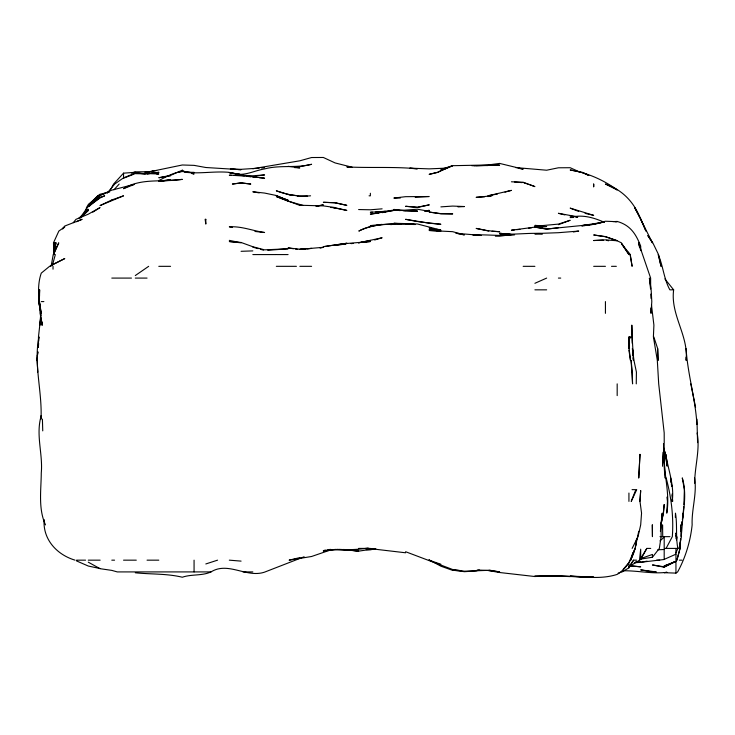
<?xml version="1.0" encoding="UTF-8"?>
<svg xmlns="http://www.w3.org/2000/svg" width="735" height="735" viewBox="0 0 735 735"><rect width="100%" height="100%" fill="white"/><g stroke="black" fill="none" stroke-linecap="round" stroke-linejoin="round"><path stroke-width="1.1" d="M696.927 424.462C695.466 398.967 687.666 374.198 686.067 348.601M53.958 242.826L53.848 254.576L55.961 242.826L53.958 242.826L53.82 254.576L53.48 242.826L58.846 231.066L64.781 226.885L62.631 228.98M676.044 538.792L675.943 535.714M662.483 529.172L662.538 524.9L662.74 536.651M636.253 383.863L636.418 372.112L633.947 360.352L632.44 348.601L632.973 355.014L632.44 348.601M39.525 296.251L39.635 289.838L39.038 301.589L41.27 313.34L39.607 302.655L40.094 308.002M628.783 347.499L629.068 336.85L632.146 336.85L633.524 360.352L633.23 357.155M628.792 347.591L629.068 336.85M675.336 517.422L675.474 513.149C677.477 524.873 675.493 536.725 677.89 548.411L675.943 552.775M628.802 345.56L628.93 341.509L628.93 348.601M663.034 452.245L662.557 466.137L664.22 442.626L664.192 432.887L658.698 383.863L657.311 360.352L653.397 336.85L653.902 325.1L651.458 304.795M681.483 530.247L681.226 536.651L683.743 506.737M38.615 343.263L38.376 347.536L38.477 336.85L40.756 316.546M38.734 341.123L38.964 336.85C33.461 364.294 42.373 391.553 41.004 419.125L41.27 415.569C35.5 434.725 43.043 453.771 41.27 473.064C41.142 490.318 38.101 508.602 45.506 524.9M40.701 313.34L40.002 325.1L40.811 317.621M676.54 539.857L676.76 536.651L676.577 538.773M683.899 504.596L684.386 489.639L682.282 477.888C686.361 491.522 684.414 505.753 682.411 519.562L683.265 513.149M639.854 501.399L640.69 490.557L639.992 501.399L641.554 513.149L640.69 524.845L638.044 536.651L632.137 548.411M660.407 531.313L662.198 513.149L661.022 524.9L661.114 536.651L659.35 548.411L652.441 557.249L640.69 559.114M86.188 210.77L86.464 207.564L88.283 204.725L97.746 196.557M639.478 560.162L640.69 549.183L640.69 559.436L628.93 566.777L633.579 560.162L636.538 560.162M679.903 543.064L679.25 548.411L681.373 536.651L680.601 524.9L680.647 531.313M636.648 538.792C635.747 552.49 629.169 567.071 617.179 574.393C601.928 579.373 585.832 576.966 570.167 576.111L593.678 577.085L544.525 575.872M37.779 372.112L37.053 358.221M37.329 356.08L37.898 351.808L36.75 360.352M694.667 483.235C694.694 466.504 700.225 449.765 697.147 433.016M635.426 546.27L636.593 538.792M51.294 265.243L53.242 254.576L58.754 242.826L53.609 254.576L55.961 242.826M638.733 531.313L635.334 547.336M664.192 454.993L663.494 443.756M86.05 210.77L86.813 207.564M677.008 560.162L680.086 548.411L680.573 538.792L680.04 548.411L676.76 560.162M52.369 265.335L55.346 254.576M632.872 552.683L630.722 560.162L635.095 548.411L628.93 562.615L623.17 569.377M636.721 489.639L631.209 501.399L635.858 489.639L632.072 489.639M666.085 548.411L672.323 536.651C673.765 516.87 671.312 496.989 666.112 477.888M111.793 187.407L113.585 184.053L123.544 173.157L135.295 172.302L133.164 173.056M640.69 559.436L646.828 548.411L650.723 548.411M110.158 190.209L111.251 188.344M641.242 557.69L646.828 548.411M618.163 573.153L622.104 571.913L628.93 567.843L633.579 560.162M80.547 217.505L87.244 207.564L100.033 195.813L89.854 205.791M107.163 193.231L114.678 184.053L123.544 177.842L135.295 173.138L158.806 173.984L156.665 173.965M50.651 266.327L53.021 263.36M73.279 222.677L75.999 219.315L88.283 214.179L100.033 207.564L92.803 212.167M89.642 205.782L97.792 195.813L100.033 194.242L109.653 191.982M88.963 206.498L97.792 195.813L88.283 204.936L97.746 196.567M62.631 228.548L64.781 226.022L82.118 219.315L76.532 221.704M81.567 216.797L83.055 215.125M86.794 210.927L88.283 209.254L78.581 218.543M113.998 189.777L119.162 184.053M53.021 264.361L51.689 265.675L53.021 264.38L64.781 258.564L49.567 266.327L41.27 273.126C37.145 284.822 38.532 297.997 40.03 310.133M80.611 217.845L88.283 210.476L80.188 217.845M659.993 540.886L664.192 537.147L664.192 558.83M148.672 266.327L135.295 275.551M622.527 570.792C637.355 570.452 652.257 574.173 667.031 572.289L664.192 572.675L675.943 573.116L677.652 571.913C685.544 557.534 690.431 541.199 692.14 524.9C691.488 509.107 697.193 493.635 694.575 477.888M628.93 338.679L632.146 336.85L631.815 325.1L632.229 343.263M664.192 567.199L664.192 565.978L675.943 561.274L664.192 566.795L652.441 564.967L664.192 567.199L675.943 561.274L675.943 573.116M158.806 180.562C169.5 175.16 182.096 167.442 194.068 174.03L191.954 173.598M135.295 572.786C150.978 574.403 166.845 573.475 182.308 577.223C191.642 573.989 202.033 576.047 211.009 571.913C228.19 561.182 246.565 578.243 264.582 572.133L304.115 556.781M534.905 283.297L546.656 278.087M664.192 559.381L675.943 554.181M300.909 166.459L311.594 164.291C296.196 168.343 280.053 164.741 264.582 168.921C255.339 170.382 246.308 175.408 236.799 174.167L241.08 174.664L228.658 172.302C214.28 171.08 200.085 173.938 185.615 172.302L182.308 170.189L170.557 175.371L158.806 177.741L170.557 175.83M131.39 173.129L135.295 171.834L149.187 171.733L144.942 172.302L156.665 170.538M134.321 184.448L123.544 188.702C141.285 177.604 162.683 182.565 182.308 179.368L158.806 181.196L170.557 179.698L160.937 181.15M134.229 174.066L123.544 178.219L123.544 173.157M664.192 565.978L675.943 561.503M558.416 224.689L570.167 220.289L558.416 224.101L534.905 226.306L538.112 226.205M640.69 558.618L652.441 554.429L652.441 557.249M331.898 549.504L311.594 556.487L289.112 560.162L299.843 557.608M104.315 193.911L100.033 195.299L111.793 190.144L134.229 184.356M205.818 563.956L217.569 560.162M330.3 549.311L323.345 551.425L330.833 549.504M374.639 239.987L382.117 237.754L358.606 242.853M297.703 167.295L299.843 166.67M479.349 570.002L476.142 570.92L464.391 571.692L452.631 570.158L461.185 570.608L452.631 570.369L440.881 566.18L430.848 560.704M178.283 172.302L182.308 171.163L185.615 172.302M504.991 192.12L511.404 190.365L487.893 195.813L497.512 193.994M587.265 225.277L593.678 224.34L605.429 221.235L617.179 221.676L615.039 221.713M320.148 248.145L323.345 247.3L299.843 249.358L305.181 248.926M375.805 548.65L370.366 549.835L366.085 549.578M316.941 206.25L323.345 204.881L315.866 206.14M514.61 229.88L511.404 230.211L534.905 227.115L546.656 229.026L593.678 224.34L601.157 222.778M358.606 242.826L370.366 240.409M382.117 212.663L393.868 210.394L370.366 214.124L378.911 213.067M487.893 196.576L490.897 195.997M401.347 223.771L393.868 223.284L405.619 223.587C389.798 224.634 373.279 223.164 358.809 231.066C376.256 222.475 396.367 223.523 415.238 224.497L405.619 223.863L417.379 223.964L440.881 230.11L436.608 229.311M325.486 550.193L323.345 550.588C338.284 549.118 353.315 550.653 368.189 547.988M635.343 562.385L640.69 562.303L647.094 561.136M153.459 171.181L147.046 172.302L182.308 164.989L194.068 165.366L205.818 167.506L241.08 169.693L237.874 169.519M374.345 548.751L370.366 549.431L375.346 548.696L358.606 551.149L348.996 550.175M446.228 168.453L440.881 169.353L452.631 165.687L487.893 164.998L499.644 163.418L523.155 169.124L518.882 168.37M604.363 222.071L581.918 225.59L589.396 224.735M573.374 231.966L578.721 231.066L558.416 232.701L534.905 233.565L542.384 233.647M327.626 550.616L335.105 549.413L346.856 549.707L339.377 549.403M528.493 228.227L531.699 227.749M581.918 226.058L585.124 225.59M640.69 562.303L664.192 559.5M252.831 168.756C268.532 166.046 284.133 163.455 299.843 160.8L311.594 157.529L323.345 157.474L335.105 162.931L352.194 167.24M256.037 176.06L264.582 174.93L252.831 175.794L241.08 175.169L248.559 176.005M363.954 242.118L366.085 241.833M491.899 195.813L476.142 197.347L484.687 196.787M446.228 168.14L429.13 168.866L409.891 168.159M558.416 227.74L546.656 229.1L534.905 227.115L546.656 226.527L534.905 227.271M591.537 224.487L593.678 224.249M363.954 242.238L370.366 241.521L346.856 243.496L335.105 245.279L341.509 244.626M382.117 224.368L370.366 225.608L373.564 225.516M351.128 243.634L353.269 243.414M343.649 244.406L345.79 244.185M516.742 229.669L519.948 229.348M415.238 211.34L417.379 211.156L405.619 210.679M382.117 208.832L370.366 209.787L358.606 209.548M307.322 248.752L311.594 248.412L299.843 249.211L288.092 247.906L293.43 248.761M259.244 168.122L241.08 169.316L230.395 169.059L235.733 169.399M261.375 167.947L264.582 167.699M471.87 165.715L499.644 165.109L474.001 165.724M307.359 196.061L297.822 196.41M635.343 562.569L640.69 562.156M415.238 197.32L429.13 196.521L405.619 196.677L393.868 198.064L400.281 198.037M440.881 206.875L452.631 206.076L464.391 206.535L457.978 206.893M634.277 562.734L640.69 562.349L635.343 562.119M267.788 250.286L288.092 248.779L264.582 249.845L252.831 246.73L241.08 242.467L229.32 241.539L241.08 242.826L229.32 240.363M474.001 235.016C487.617 234.318 501.086 236.385 514.61 234.851M657.779 549.798L664.192 549.495M151.327 171.632L153.459 171.54L151.327 171.623M372.498 212.195L370.366 212.296L385.324 211.285M375.704 212.057L379.977 211.873M612.907 221.602L617.179 221.437C630.437 225.232 635.931 233.996 640.69 246.124L640.727 250.35M603.288 240.17L593.678 240.538L605.429 239.876L617.179 240.777L621.387 242.826L628.93 254.576L621.479 243.726L630.244 254.576L632.109 266.327L630.115 254.576L627.332 251.453M399.215 210.587L417.379 209.209L429.13 211.331M241.08 251.306L252.831 250.892M403.487 210.734L417.379 211.156M573.374 217.477L570.167 217.56C581.835 214.078 593.724 217.578 604.446 222.365M310.574 195.813C298.934 196.796 287.238 194.959 276.332 190.815L290.904 195.271M534.905 234.006L542.384 233.941M476.142 165.595L487.893 165.55M582.065 172.302L588.836 175.454L581.918 172.302L570.167 169.987C587.127 172.716 603.297 179.781 617.179 189.952L605.429 184.053C621.883 189.511 634.25 202.171 640.185 218.341L634.617 207.564L640.69 218.561L645.964 231.066L640.69 219.315L652.441 242.826L647.801 235.595M369.071 195.813L370.366 195.813L370.366 193.259M252.831 254.576L275.846 254.576M276.332 254.576L288.092 254.576M158.806 266.327L170.557 266.327M276.332 266.327L296.416 266.327M299.843 266.327L311.594 266.327M523.155 266.327L534.905 266.336M593.678 266.327L605.429 266.327M611.511 266.327L616.334 266.327M111.793 278.087L131.482 278.087M135.295 278.087L147.046 278.087M558.416 278.087L560.731 278.087M534.905 289.838L546.656 289.838M686.095 357.155L686.104 360.352C688.768 335.711 670.265 314.828 673.646 289.838L669.861 289.838C663.797 278.776 663.191 266.033 658.22 254.576L661.022 266.327L658.523 254.576L652.809 242.826L648.049 235.788M41.27 301.589L43.87 301.589M652.221 524.9L652.441 536.651L652.441 524.937M659.993 536.651L664.192 536.651M664.458 536.651L669.962 536.651M358.606 548.411L370.366 548.411M664.725 548.411L677.89 548.411M76.532 560.162L85.572 560.162M88.283 560.162L100.153 560.162M111.793 560.162L114.559 560.162M123.544 560.162L136.287 560.162M147.046 560.162L158.806 560.162M405.619 551.719L452.631 569.506L464.391 571.205L487.893 570.36L499.644 571.913L493.24 570.773M656.585 560.162L659.69 560.162M679.351 560.162L682.043 560.162M211.009 571.913L117.26 571.913L111.793 570.388L100.033 568.679L88.283 562.174M242.982 571.913L252.831 571.913M185.284 172.312L194.068 172.339M299.843 205.249L323.345 205.883L335.105 207.564L330.833 207.509M495.372 236.174L499.644 236.22L511.404 234.584L499.644 233.261L511.404 234.511L506.057 234.199M135.295 173.653L144.914 173.837M534.905 575.845L558.416 575.891L581.918 576.865M542.384 233.583C528.116 232.609 513.894 235.044 499.644 233.831L503.925 234.079M350.062 550.147L358.606 550.442L337.236 549.422M511.404 181.793L523.155 182.216L534.905 186.607L528.979 184.421M231.461 175.307L229.32 175.224L241.08 175.426L264.582 178.192L259.244 177.668M233.601 175.389L244.277 176.042M543.459 225.792L534.905 225.415L541.318 226.012M477.208 569.983L487.893 570.47L499.644 572.519L534.905 576.534L546.656 575.882L570.167 576.562M405.619 210.679L393.868 210.091L382.117 211.689L385.324 211.992M294.496 167.589L299.843 167.874L288.092 166.33M407.76 224.175L414.173 224.524M492.055 231.268L499.644 231.736L487.893 230.698L476.142 228.41L488.803 231.066M409.891 168.315L417.379 168.811C394.006 166.505 370.339 168.177 346.856 166.9L348.996 167.157M347.921 550.12L358.606 550.919L348.996 550.138M514.61 182.041L522.089 182.62M229.32 560.162L241.08 561.117M630.005 565.867L640.69 566.832L630.005 565.711M570.167 216.127L577.646 216.834L558.416 213.306L564.829 214.886M252.831 177.043L257.103 177.457M481.48 235.439L455.838 233.261M404.553 210.559L393.868 209.447L400.281 210.495M254.962 231.461L264.582 232.499C252.766 230.882 241.521 226.012 229.32 226.849L232.526 227.4M370.366 548.65L405.619 552.784M246.418 176.29L250.69 176.786M575.514 216.862L577.646 217.119M515.676 167.589L546.656 170.217L558.416 167.791L570.167 167.718L580.328 172.302M288.092 194.435L297.84 195.813M418.445 221.731L440.881 224.285L429.13 223.192L405.619 219.315L417.379 221.575M295.571 249.11L297.703 249.45M343.658 549.495L345.79 549.853L343.732 549.422M303.05 205.396L288.092 201.169L276.332 196.548L299.843 205.414M457.978 233.776L464.391 234.897L452.631 231.672L429.13 230.478L440.881 231.066L429.13 229.559L440.375 231.066L429.13 227.832L439.484 231.066M259.244 192.901L252.831 191.771L264.582 193.066L276.332 195.501L288.092 200.664L276.332 195.813L288.092 200.196L280.614 197.899M488.959 570.011L491.099 570.397M100.033 568.541L88.283 566.033L76.532 560.915M606.494 240.317L608.635 240.777M585.124 213.389L593.678 215.346L570.167 208.124L578.711 211.423M428.937 560.162L440.881 564.232M524.119 182.969L527.987 184.053M252.831 247.162L258.169 248.669M260.309 249.266L263.516 250.166M75.053 560.162C56.871 554.741 42.639 539.343 44.137 519.562M429.13 559.675L429.846 560.162M664.872 278.923L673.646 289.838M663.503 447.587L665.616 454.386L667.058 466.137L665.469 454.386L663.503 447.652M653.783 336.85L657.678 348.601L658.009 360.352L657.678 348.601M639.625 246.721L638.559 242.826L650.631 278.087L650.65 288.772M695.586 407.365L690.808 383.863M640.69 250.617L639.018 242.826L639.45 247.098M41.785 322.031L42.308 325.1L40.076 313.34L39.497 302.655M670.66 480.029L671.018 482.16L670.733 478.954M671.377 484.301L671.735 486.432M667.453 465.062L665.754 454.386C668.253 470.014 674.509 485.32 672.194 501.399L672.148 499.258M628.93 350.246L630.483 360.352L628.93 347.14M664.192 454.386C663.512 474.038 670.228 493.424 666.764 513.149L667.463 501.399L666.967 497.117M670.623 477.888L671.827 486.432M40.48 313.34L40.792 315.6M40.581 313.34L40.857 315.591M41.27 318.999L41.959 325.1L41.27 318.962M650.539 288.772L649.4 278.087L651.146 289.838L651.798 301.589L651.026 313.34L650.833 308.002M633.239 358.221L633.423 360.352M672.185 494.986L672.617 501.399L672.185 493.92M664.192 466.137L664.706 474.681M664.192 456.049L664.89 477.888M650.824 294.11L650.999 298.382M696.936 419.125L697.598 442.626M42.409 419.125L42.749 430.875M675.943 548.411L675.943 554.438M675.943 555.118L675.943 560.162M628.93 493.038L628.93 501.399M628.93 563.846L628.93 567.843M617.179 383.863L617.179 395.614M605.429 301.589L605.429 313.34M194.068 560.162L194.068 571.913M182.308 170.189L182.308 171.163M53.021 266.327L53.021 269.185M39.084 289.838L38.826 301.589L40.002 309.067L38.826 301.589L39.084 289.838M639.992 454.386L638.752 477.888L639.992 454.386M664.192 504.587L663.448 513.149L660.894 524.9L663.319 513.149L664.192 504.587M682.126 521.694L681.694 524.9L682.126 521.694M100.033 197.485L88.283 206.48L100.033 197.991L104.655 195.813L100.033 197.485M440.881 170.685L438.106 172.302L429.13 174.36L437.472 172.302L452.631 165.687L440.881 170.685M111.793 199.966L100.033 205.579L123.544 195.813L111.793 199.966M429.13 204.89L417.379 207.49L405.619 206.278L417.379 207.178L429.13 204.89M429.13 210.357L424.858 211.129L429.13 210.357M346.856 243.248L323.345 246.684L346.856 243.248M158.806 172.302L147.046 173.873L158.806 172.302M241.08 182.896L232.361 184.053L241.08 182.905L250.8 184.053L241.08 182.896M476.142 234.584L472.936 234.878L476.142 234.584M393.868 224.304L390.662 224.57L393.868 224.313M593.678 184.053L593.678 186.745L593.678 184.053M205.818 219.315L205.138 219.315L205.818 224.083L205.818 219.315M656.052 571.913L652.441 571.913L640.69 569.873L656.052 571.913M452.631 213.876L440.881 213.793L429.13 212.057L440.881 213.628L452.631 213.876M335.105 202.75L323.345 202.29L335.105 202.768L346.856 205.35L335.105 202.75M145.98 173.8L135.295 173.12L145.98 173.809M335.105 207.812L332.872 207.564L346.856 210.412L335.105 207.812M605.429 236.596L593.678 234.97L605.429 236.753L617.179 240.703L605.429 236.596M241.08 174.664L229.32 172.661L241.08 174.719M676.43 536.651L675.943 532.994L676.384 536.651M632.293 372.112L631.099 360.352L632.559 383.863L632.293 372.112M39.414 296.251L39.304 289.838L39.378 296.251"/></g></svg>
